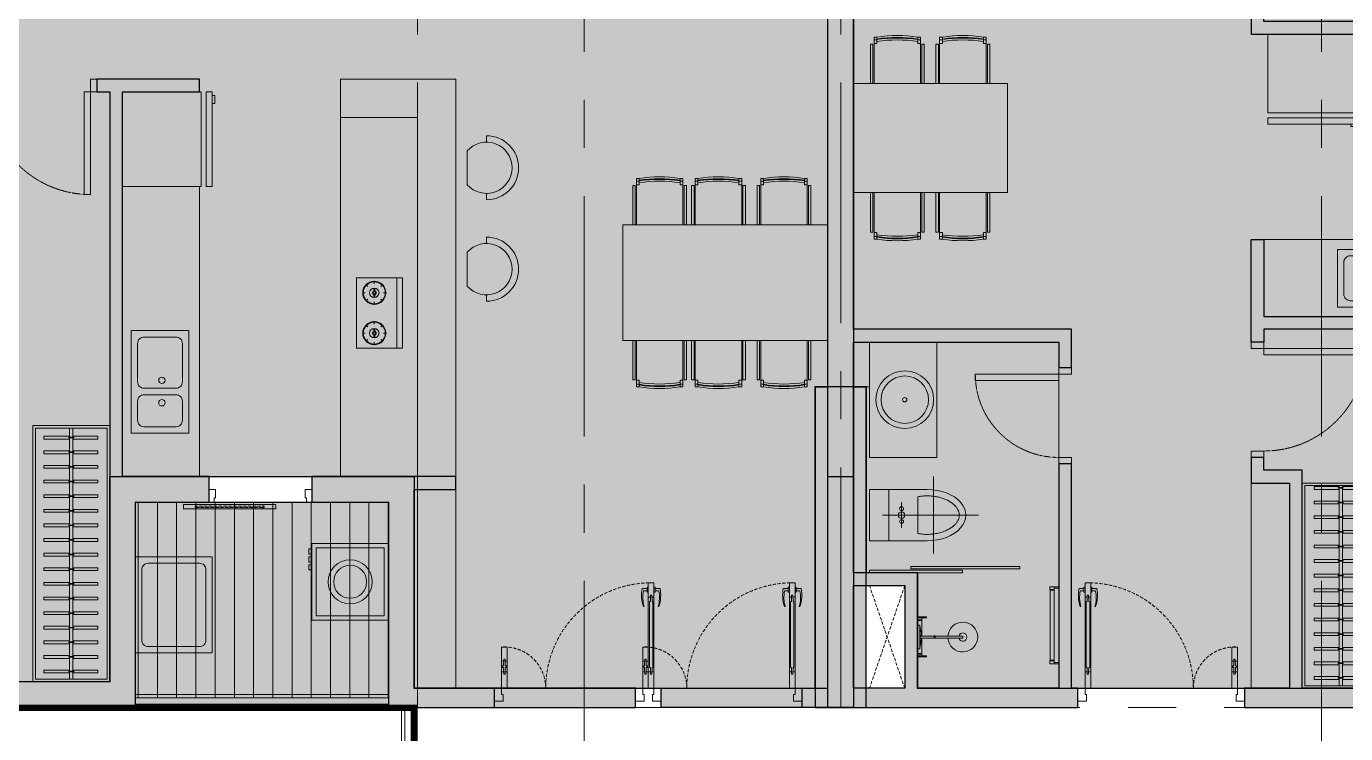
# Model space of a CAD drawing. Header units: millimetres. Extents: x -100356 to 314685, y 446 to 1273965.
# Drawn here: x 35891 to 46178, y 925546 to 931061 of the extents above; entities that cross this region are included whole.
import ezdxf
from ezdxf.enums import TextEntityAlignment as Align

# ---------------------------------------------------------------- set-up
doc = ezdxf.new("R2010")
doc.units = ezdxf.units.MM
for name, pattern in [('A1 - dp$0$DASHED2', [0.375, 0.25, -0.125]), ('A1 - dp$0$HIDDEN', [0.375, 0.25, -0.125]), ('A2 - dp$0$DASHED2', [0.375, 0.25, -0.125]), ('A2 - dp$0$HIDDEN', [0.375, 0.25, -0.125]), ('CENTER', [2, 1.25, -0.25, 0.25, -0.25]), ('Dash', [6, 3, -3])]:
    doc.linetypes.add(name, pattern=pattern)
for name, color, linetype, lineweight in [('$0$FURNITURE', 8, 'Continuous', 5), ('$0$TUONG 2', 2, 'Continuous', 35), ('@ color hatch', 7, 'Continuous', 13), ('@LOUVER', 35, 'Continuous', 13), ('A.Concrete', 7, 'Continuous', 25), ('A1 - dp$0$A.HACH 250', 250, 'Continuous', 5), ('A1 - dp$0$CUA', 5, 'Continuous', 9), ('A1 - dp$0$FURNITURE', 8, 'Continuous', 5), ('A1 - dp$0$TUONG 2', 2, 'Continuous', 25), ('A2 - dp$0$A.Door', 4, 'Continuous', 13), ('A2 - dp$0$A.HACH 250', 250, 'Continuous', 5), ('A2 - dp$0$CUA', 5, 'Continuous', 9), ('A2 - dp$0$FURNITURE', 8, 'Continuous', 5), ('A2 - dp$0$TUONG 2', 2, 'Continuous', 25), ('Hatch-wall', 251, 'Continuous', 5), ('LC.HA', 250, 'Continuous', 9), ('LGI', 250, 'CENTER', 9), ('luoicot', 30, 'Continuous', 13)]:
    doc.layers.add(name, color=color, linetype=linetype, lineweight=lineweight)
doc.layers.add('STR', color=7, linetype='Continuous')
doc.styles.add('arial_eng', font='ARIALNI.TTF')

# ---------------------------------------------------------------- blocks, each defined once
blk = doc.blocks.new('A1 - dp$0$A$C4168242D')
for points in [[(300, 750), (300, 0)], [(0, 400), (600, 400)], [(100, 350), (100, 50), (500, 50), (500, 350)], [(157, 276), (443, 276)], [(400, 150), (200, 150)]]:
    blk.add_lwpolyline(points)
for centre, radius in [((250, 150), 15), ((300, 150), 25), ((350, 150), 15)]:
    blk.add_circle(centre, radius)
blk.add_ellipse((300, 350), major_axis=(0, 300), ratio=0.666667, start_param=4.712389, end_param=7.853982)
blk.add_open_spline([(443, 276), (444, 283), (446, 291), (449, 313), (450, 328), (450, 356), (450, 370), (447, 399), (445, 413), (440, 440), (437, 453), (428, 478), (424, 490), (413, 512), (408, 522), (396, 540), (391, 547), (380, 560), (374, 566), (363, 576), (357, 580), (346, 588), (340, 591), (328, 595), (323, 597), (311, 599), (306, 600), (295, 600), (289, 600), (278, 597), (273, 596), (261, 591), (255, 588), (244, 581), (238, 577), (226, 567), (221, 561), (210, 548), (204, 541), (194, 525), (189, 517), (180, 499), (176, 489), (169, 469), (165, 459), (160, 437), (157, 426), (153, 404), (152, 392), (150, 369), (150, 357), (150, 333), (151, 321), (153, 298), (155, 287), (157, 276)], degree=3, knots=[4.428595, 4.428595, 4.428595, 4.428595, 4.521718, 4.521718, 4.681946, 4.681946, 4.842175, 4.842175, 5.002403, 5.002403, 5.162632, 5.162632, 5.32286, 5.32286, 5.483089, 5.483089, 5.615862, 5.615862, 5.748636, 5.748636, 5.88141, 5.88141, 6.014184, 6.014184, 6.146958, 6.146958, 6.279732, 6.279732, 6.412506, 6.412506, 6.545279, 6.545279, 6.678053, 6.678053, 6.810827, 6.810827, 6.943601, 6.943601, 7.076375, 7.076375, 7.209149, 7.209149, 7.341922, 7.341922, 7.474696, 7.474696, 7.60747, 7.60747, 7.740244, 7.740244, 7.873018, 7.873018, 8.005792, 8.005792, 8.137776, 8.137776, 8.137776, 8.137776])
blk = doc.blocks.new('A1 - dp$0$A$C588A0D6B')
for p, q in [((-122, -38), (123, -38)), ((-122, -59), (-122, -38)), ((123, -59), (-122, -59)), ((-11, -64), (-11, -211)), ((9, -65), (9, -211)), ((123, -38), (123, -59)), ((9, -211), (-11, -211)), ((9, -220), (-11, -220)), ((-11, -220), (-11, -507)), ((9, -220), (9, -507)), ((9, -507), (-11, -507))]:
    blk.add_line(p, q)
for points in [[(-178, -37), (-208, -37), (-208, -82), (-178, -82)], [(-208, -37), (-197, -37), (-197, -129), (-208, -129)], [(179, -37), (208, -37), (208, -82), (179, -82)], [(208, -37), (198, -37), (198, -129), (208, -129)]]:
    blk.add_lwpolyline(points, close=True)
blk.add_lwpolyline([(-11, -82), (-171, -82), (-171, -38), (172, -38), (172, -82), (9, -82)])
for centre, radius, start, end in [((0, 431), 505, 255.9943, 268.6524), ((0, 0), 65.5, 243.6552, 296.3448), ((0, 431), 505, 271.0236, 284.0057), ((-8, -215), 5.39, 127.2582, 232.7418), ((6, -215), 5.39, 307.2582, 52.7418), ((-1, -507), 155, 93.8501, 86.1499), ((-1, -507), 43, 104.0595, 75.9405)]:
    blk.add_arc(centre, radius, start, end)
blk = doc.blocks.new('A1 - dp$0$A$C487079A1')
for points in [[(34, 589), (34, 600), (0, 600), (0, 589)], [(68, 578), (68, 600), (34, 600), (34, 578)], [(34, 0), (34, 11), (0, 11), (0, 0)], [(68, 22), (68, 0), (34, 0), (34, 22)]]:
    blk.add_lwpolyline(points, close=True)
blk.add_lwpolyline([(34, 147), (34, 27), (67, 27), (67, 573), (34, 573), (34, 147)])
blk = doc.blocks.new('A1 - dp$0$A$C722D3D91')
at = {"ltscale": 0.07}
for radius in [225, 185, 17]:
    blk.add_circle((0, 0), radius, dxfattribs=at)
blk = doc.blocks.new('*U204')
for points in [[(-700, 100), (-750, 100), (-750, 0), (-700, 0)], [(-50, 0), (-100, 0), (-100, -650), (-50, -650)], [(0, 100), (-50, 100), (-50, 0), (0, 0)]]:
    blk.add_lwpolyline(points, close=True)
at = {"linetype": 'A1 - dp$0$HIDDEN'}
blk.add_arc((-50, 0), 650, 180, 270, dxfattribs=at)
blk = doc.blocks.new('A1 - dp$0$mb-tulanh700x735')
for p, q in [((279, 700), (279, 720)), ((279, 720), (340, 720)), ((340, 720), (340, 700)), ((368, 700), (-368, 700)), ((-368, 700), (-368, 651)), ((-368, 651), (368, 651)), ((340, 700), (279, 700)), ((368, 651), (368, 700)), ((368, 614), (-368, 614)), ((-368, 614), (-368, 0)), ((368, 0), (368, 614)), ((-368, 0), (368, 0))]:
    blk.add_line(p, q)
blk = doc.blocks.new('A1 - dp$0$crua 450x830')
at = {"layer": 'A1 - dp$0$FURNITURE'}
blk.add_lwpolyline([(400, 10), (-400, 10), (-400, 460), (400, 460)], close=True, dxfattribs=at)
blk.add_lwpolyline([(-400, 10), (400, 10), (400, 460)], dxfattribs=at)
for points in [[(-300, 60), (0, 60, 0.4142136), (50, 110), (50, 360, 0.4142136), (0, 410), (-300, 410, 0.4142136), (-350, 360), (-350, 110, 0.4142136)], [(100, 110), (100, 360, -0.4142136), (150, 410), (300, 410, -0.4142136), (350, 360), (350, 110, -0.4142136), (300, 60), (150, 60, -0.4142136)]]:
    blk.add_lwpolyline(points, format="xyb", close=True, dxfattribs=at)
for centre in [(-12.5, 250), (162.5, 250)]:
    blk.add_circle(centre, 25, dxfattribs=at)
blk = doc.blocks.new('*U43')
for points in [[(0, 600), (0, 0), (1600, 0), (1600, 600)], [(1580, 580), (1580, 20), (20, 20), (20, 580)]]:
    blk.add_lwpolyline(points, close=True)
at = {"ltscale": 6}
for points in [[(91, 313), (91, 515), (69, 515), (69, 313)], [(205, 313), (205, 515), (183, 515), (183, 313)], [(319, 313), (319, 515), (297, 515), (297, 313)], [(433, 313), (433, 515), (411, 515), (411, 313)], [(547, 313), (547, 515), (525, 515), (525, 313)], [(661, 313), (661, 515), (639, 515), (639, 313)], [(775, 313), (775, 515), (753, 515), (753, 313)], [(889, 313), (889, 515), (867, 515), (867, 313)], [(1003, 313), (1003, 515), (981, 515), (981, 313)], [(1117, 313), (1117, 515), (1095, 515), (1095, 313)], [(1231, 313), (1231, 515), (1209, 515), (1209, 313)], [(1345, 313), (1345, 515), (1323, 515), (1323, 313)], [(1459, 313), (1459, 515), (1437, 515), (1437, 313)], [(1573, 313), (1573, 515), (1551, 515), (1551, 313)], [(69, 287), (69, 92), (91, 92), (91, 287)], [(183, 287), (183, 92), (205, 92), (205, 287)], [(297, 287), (297, 92), (319, 92), (319, 287)], [(411, 287), (411, 92), (433, 92), (433, 287)], [(525, 287), (525, 92), (547, 92), (547, 287)], [(639, 287), (639, 92), (661, 92), (661, 287)], [(753, 287), (753, 92), (775, 92), (775, 287)], [(867, 287), (867, 92), (889, 92), (889, 287)], [(981, 287), (981, 92), (1003, 92), (1003, 287)], [(1095, 287), (1095, 92), (1117, 92), (1117, 287)], [(1209, 287), (1209, 92), (1231, 92), (1231, 287)], [(1323, 287), (1323, 92), (1345, 92), (1345, 287)], [(1437, 287), (1437, 92), (1459, 92), (1459, 287)], [(1551, 287), (1551, 92), (1573, 92), (1573, 287)]]:
    blk.add_lwpolyline(points, dxfattribs=at)
for points in [[(1580, 287), (1580, 313), (20, 313), (20, 287)], [(83, 319), (78, 319), (78, 280), (83, 280)], [(197, 319), (192, 319), (192, 280), (197, 280)], [(311, 319), (306, 319), (306, 280), (311, 280)], [(425, 319), (420, 319), (420, 280), (425, 280)], [(539, 319), (534, 319), (534, 280), (539, 280)], [(653, 319), (648, 319), (648, 280), (653, 280)], [(767, 319), (762, 319), (762, 280), (767, 280)], [(881, 319), (876, 319), (876, 280), (881, 280)], [(995, 319), (990, 319), (990, 280), (995, 280)], [(1109, 319), (1104, 319), (1104, 280), (1109, 280)], [(1223, 319), (1218, 319), (1218, 280), (1223, 280)], [(1337, 319), (1332, 319), (1332, 280), (1337, 280)], [(1451, 319), (1446, 319), (1446, 280), (1451, 280)], [(1565, 319), (1560, 319), (1560, 280), (1565, 280)]]:
    blk.add_lwpolyline(points, close=True, dxfattribs=at)
blk = doc.blocks.new('A1 - dp$0$A$C6E1257E0')
at = {"linetype": 'Continuous'}
blk.add_lwpolyline([(30.5, 0), (64.5, 0), (64.5, 8.5), (30.5, 8.5)], close=True, dxfattribs=at)
blk.add_lwpolyline([(39, 8.5), (39, 42.5, -0.1327536), (166.5, 34), (166.5, 29.75, 0.1152164), (56, 34), (56, 8.5)], format="xyb", dxfattribs=at)
blk = doc.blocks.new('A1 - dp$0$cua vao can ho')
at = {"layer": 'A1 - dp$0$A.HACH 250', "linetype": 'A1 - dp$0$DASHED2', "ltscale": 100}
for centre, radius, start, end in [((-78, 0), 822, 88.4513, 180), ((-1222, 0), 322, 0, 93.9546)]:
    blk.add_arc(centre, radius, start, end, dxfattribs=at)
at = {"layer": 'A1 - dp$0$CUA'}
for p, q in [((-100, 128), (-100, 711)), ((-56, 128), (-56, 711)), ((-1244, 128), (-1244, 210)), ((-1200, 128), (-1200, 210))]:
    blk.add_line(p, q, dxfattribs=at)
for points in [[(-56, 822), (-56, 804), (-56, 711), (-72, 711), (-73, 726), (-83, 726), (-83, 711), (-100, 711), (-100, 822)], [(-73, 726), (-71, 676), (-64, 676), (-64, 161), (-71, 161), (-73, 111), (-83, 111), (-83, 128), (-84, 161), (-92, 161), (-92, 676), (-84, 676), (-83, 726)], [(-1244, 321), (-1244, 304), (-1244, 210), (-1228, 210), (-1227, 226), (-1217, 226), (-1217, 210), (-1200, 210), (-1200, 321)], [(-1227, 226), (-1229, 176), (-1236, 176), (-1236, 161), (-1229, 161), (-1227, 111), (-1217, 111), (-1217, 128), (-1216, 161), (-1208, 161), (-1208, 176), (-1216, 176), (-1217, 226)], [(-1217, 128), (-1217, 111), (-1227, 111), (-1228, 128), (-1244, 128), (-1244, 1), (-1244, 0), (-1200, 0), (-1200, 11), (-1200, 128)], [(-83, 128), (-83, 111), (-73, 111), (-72, 128), (-56, 128), (-56, 1), (-56, 0), (-100, 0), (-100, 11), (-100, 128)], [(-1233, -50), (-1244, -50), (-1244, 0), (-1300, 0), (-1300, -100), (-1275, -100), (-1233, -100)], [(-67, -50), (-56, -50), (-56, 0), (0, 0), (0, -100), (-25, -100), (-67, -100)]]:
    blk.add_lwpolyline(points, close=True, dxfattribs=at)
blk.add_lwpolyline([(-1244, 0), (-56, 0)], dxfattribs=at)
at = {"layer": 'A1 - dp$0$CUA', "yscale": 1.111111111007631, "zscale": 1.111111111007631}
for p, xscale, rotation in [((-100, 822), -1.111111111007631, 89.99998306033208), ((-56, 822), 1.111111111007631, 269.9999830603322)]:
    blk.add_blockref('A1 - dp$0$A$C6E1257E0', p, dxfattribs=dict(at, xscale=xscale, rotation=rotation))
blk = doc.blocks.new('*U205')
for points in [[(-850, 100), (-900, 100), (-900, 0), (-850, 0)], [(-50, 0), (-100, 0), (-100, -800), (-50, -800)], [(0, 100), (-50, 100), (-50, 0), (0, 0)]]:
    blk.add_lwpolyline(points, close=True)
at = {"linetype": 'A1 - dp$0$HIDDEN'}
blk.add_arc((-50, 0), 800, 180, 270, dxfattribs=at)
blk = doc.blocks.new('A1 - dp$0$1012')
for p, q in [((397, 222), (71, 222)), ((71, 222), (71, 202)), ((397, 202), (397, 222)), ((397, 192), (13, 192)), ((13, 192), (13, 169)), ((52, 169), (13, 169)), ((36, 169), (36, 192)), ((52, 169), (67, 169)), ((67, 169), (67, 192)), ((71, 202), (397, 202)), ((397, -192), (397, 192)), ((52, -169), (13, -169)), ((13, -169), (13, -192)), ((13, -192), (397, -192)), ((36, -192), (36, -169)), ((52, -169), (67, -169)), ((67, -192), (67, -169)), ((71, -202), (397, -202)), ((71, -222), (71, -202)), ((397, -202), (397, -222)), ((397, -222), (71, -222))]:
    blk.add_line(p, q)
at = {"extrusion": (0, 0, -1)}
for centre, major_axis, start_param, end_param in [((1073, 0), (759, 759), 3.768877, 4.085105), ((1073, 0), (748, 748), 3.766561, 4.087421), ((1094, 0), (759, 759), 3.768877, 4.085105), ((1094, 0), (748, 748), 3.766561, 4.087421)]:
    blk.add_ellipse(centre, major_axis=major_axis, ratio=1, start_param=start_param, end_param=end_param, dxfattribs=at)
blk = doc.blocks.new('A1 - dp$0$ban an 4ng')
at = {"layer": 'A1 - dp$0$FURNITURE'}
blk.add_lwpolyline([(1200, 0), (0, 0), (0, -850), (1200, -850)], close=True, dxfattribs=at)
at = {"layer": 'A1 - dp$0$FURNITURE', "extrusion": (2.97971e-18, -2.13827e-28, -1), "xscale": 0.9444444444444446, "yscale": 0.9444444444444446, "zscale": -0.9444444444444446, "rotation": 270.0000000020186}
for p in [(-342, 375), (-853, 375)]:
    blk.add_blockref('A1 - dp$0$1012', p, dxfattribs=at)
at = {"layer": 'A1 - dp$0$FURNITURE', "xscale": 0.9444444444444446, "yscale": 0.9444444444444446, "zscale": 0.9444444444444446, "rotation": 90}
for p in [(342, -1225), (853, -1225)]:
    blk.add_blockref('A1 - dp$0$1012', p, dxfattribs=at)
blk = doc.blocks.new('2B1')
at = {"layer": '@ color hatch'}
h = blk.add_hatch(color=151, dxfattribs=at)
h.dxf.hatch_style = 1
h.paths.add_polyline_path([(150, 8700), (3100, 8700), (3100, 9800), (150, 9800)])
h.paths.add_polyline_path([(3300, 9600), (3300, 8500), (150, 8500), (150, 8300), (100, 8300), (100, 2500), (200, 2500), (200, 1050), (600, 1050), (600, 150), (7500, 150), (7500, 2500), (7600, 2500), (7600, 3550), (6500, 3550), (6500, 5600), (6100, 5600), (6100, 6400), (6400, 6400), (6400, 9600), (6300, 9600), (6300, 9600)])
h.paths.add_polyline_path([(7650, 3650), (6600, 3650), (6600, 6900), (7650, 6900)])
at = {"layer": 'Hatch-wall', "ltscale": 0.5}
h = blk.add_hatch(color=256, dxfattribs=at)
h.dxf.hatch_style = 1
h.paths.add_polyline_path([(1800, 1900), (1700, 1900), (1700, 150), (600, 150), (600, 1050), (100, 1050), (100, 2850), (1700, 2850), (1700, 2650), (1800, 2650), (1800, 2950), (100, 2950), (100, 8500), (550, 8500), (550, 8700), (100, 8700), (100, 9800), (-100, 9800), (-100, 0), (1850, 0), (1850, 150), (1800, 150)])
h.paths.add_polyline_path([(100, 150), (100, 950), (500, 950), (500, 150)], flags=16)
h = blk.add_hatch(color=256, dxfattribs=at)
h.dxf.hatch_style = 1
h.paths.add_polyline_path([(7600, 150), (3600, 150), (3600, 1750), (3600, 1850), (3300, 1850), (3300, 1950), (3200, 1950), (3200, 1850), (3200, 1750), (3500, 1750), (3500, 150), (3150, 150), (3150, 0), (7700, 0), (7700, 6300), (7650, 6300), (7650, 3650), (7600, 3650), (7550, 3650), (7550, 3550), (7600, 3550)])
h = blk.add_hatch(color=256, dxfattribs=at)
h.dxf.hatch_style = 1
h.paths.add_polyline_path([(3300, 2950), (3300, 2850), (3200, 2850), (3200, 3650), (3300, 3650), (3300, 3050), (6500, 3050), (6500, 3650), (6600, 3650), (6650, 3650), (6650, 3550), (6600, 3550), (6600, 3050), (6600, 2950)])
h.paths.add_polyline_path([(4300, 4750), (4300, 5550), (4200, 5550), (4200, 5350), (3300, 5350), (3300, 5450), (3200, 5450), (3200, 5250), (3300, 5250), (4200, 5250), (4200, 4750), (4200, 4650), (6500, 4650), (6500, 4550), (6600, 4550), (6600, 4750)])
at = {"layer": '@ color hatch', "color": 7, "linetype": 'Dash', "ltscale": 10, "const_width": 10}
blk.add_lwpolyline([(3300, 9600), (3300, 8500), (150, 8500), (150, 8300), (100, 8300), (100, 2500), (200, 2500), (200, 1050), (600, 1050), (600, 150), (7500, 150), (7500, 2500), (7600, 2500), (7600, 3550), (6500, 3550), (6500, 5600), (6100, 5600), (6100, 6400), (6400, 6400), (6400, 8300), (6300, 8300), (6300, 9600)], close=True, dxfattribs=at)
at = {"layer": '@LOUVER', "ltscale": 0.5, "elevation": 0}
blk.add_lwpolyline([(225, 2500), (100, 2500), (100, 2850), (225, 2850)], close=True, dxfattribs=at)
at = {"layer": 'A1 - dp$0$A.HACH 250', "linetype": 'A1 - dp$0$DASHED2', "ltscale": 100}
for p, q in [((500, 950), (225, 150, 0)), ((500, 150), (225, 950, 0))]:
    blk.add_line(p, q, dxfattribs=at)
at = {"layer": 'A1 - dp$0$CUA'}
blk.add_line((1700, 1900), (1700, 2650), dxfattribs=at)
for points in [[(950, 1070), (225, 1070), (225, 1050), (950, 1050)], [(546, 1080), (1396, 1080), (1396, 1100), (546, 1100)]]:
    blk.add_lwpolyline(points, close=True, dxfattribs=at)
at = {"layer": 'A1 - dp$0$FURNITURE'}
for points in [[(3300, 3650), (6500, 3650), (6500, 3050), (3300, 3050)], [(100, 2850), (750, 2850), (750, 1950), (225, 1950), (225, 2500), (100, 2500)], [(3200, 1750), (3500, 1750), (3500, 150), (3200, 150)], [(375, 1300), (225, 1300), (225, 1700), (375, 1700)]]:
    blk.add_lwpolyline(points, close=True, dxfattribs=at)
at = {"layer": 'A1 - dp$0$TUONG 2', "ltscale": 0.5}
for points in [[(-100, 0), (1850, 0), (1850, 150), (1800, 150), (1800, 1900), (1700, 1900), (1700, 150), (600, 150), (600, 1050), (100, 1050), (100, 2850), (1700, 2850), (1700, 2650), (1800, 2650), (1800, 2950), (100, 2950), (100, 8500), (550, 8500), (550, 8700), (100, 8700), (100, 9800), (0, 9800)], [(7700, 6300), (7650, 6300), (7650, 3650), (7600, 3650), (7550, 3650), (7550, 3550), (7600, 3550), (7600, 150), (3600, 150), (3600, 1750), (3600, 1850), (3300, 1850), (3300, 1950), (3200, 1950), (3200, 1850), (3200, 1750), (3500, 1750), (3500, 150), (3150, 150), (3150, 0), (7700, 0)], [(4300, 4750), (4300, 5550), (4200, 5550), (4200, 5350), (3300, 5350), (3300, 5450), (3200, 5450), (3200, 5250), (4200, 5250), (4200, 5250), (4200, 5250), (4200, 4750), (4200, 4650), (6500, 4650), (6500, 4550), (6600, 4550), (6600, 4750), (6600, 4750), (4300, 4750), (6100, 4750)]]:
    blk.add_lwpolyline(points, dxfattribs=at)
at = {"layer": 'A1 - dp$0$TUONG 2', "ltscale": 0.5, "elevation": 0}
blk.add_lwpolyline([(-100, 0), (-100, 9800), (0, 9800)], dxfattribs=at)
at = {"layer": 'A1 - dp$0$TUONG 2', "ltscale": 0.5}
for points in [[(3300, 2950), (3300, 2850), (3200, 2850), (3200, 3650), (3300, 3650), (3300, 3050), (6500, 3050), (6500, 3650), (6600, 3650), (6650, 3650), (6650, 3550), (6600, 3550), (6600, 3050), (6600, 2950)], [(100, 150), (100, 950), (500, 950), (500, 150)]]:
    blk.add_lwpolyline(points, close=True, dxfattribs=at)
at = {"layer": 'A1 - dp$0$CUA', "rotation": 90}
blk.add_blockref('*U205', (3300, 2850), dxfattribs=at)
at = {"layer": 'A1 - dp$0$CUA', "xscale": -1, "rotation": 270}
blk.add_blockref('*U204', (1700, 2650), dxfattribs=at)
at = {"layer": 'A1 - dp$0$FURNITURE', "extrusion": (2.97971e-18, -2.01948e-28, -1), "zscale": -1, "rotation": 180}
blk.add_blockref('A1 - dp$0$mb-tulanh700x735', (-3700, 5250), dxfattribs=at)
at = {"layer": 'A1 - dp$0$FURNITURE'}
blk.add_blockref('A1 - dp$0$ban an 4ng', (100, 4865), dxfattribs=at)
at = {"layer": 'A1 - dp$0$FURNITURE', "xscale": -1}
for name, p in [('A1 - dp$0$crua 450x830', (4274, 3112)), ('A1 - dp$0$A$C722D3D91', (500, 2400))]:
    blk.add_blockref(name, p, dxfattribs=at)
at = {"layer": 'A1 - dp$0$FURNITURE', "rotation": 270}
blk.add_blockref('A1 - dp$0$A$C4168242D', (325, 1800), dxfattribs=at)
at = {"layer": 'A1 - dp$0$FURNITURE', "xscale": -1, "rotation": 270}
blk.add_blockref('*U43', (3600, 150), dxfattribs=at)
at = {"layer": 'A1 - dp$0$FURNITURE', "extrusion": (-2.97971e-18, -2.01947e-28, -1), "xscale": -1, "zscale": -1, "rotation": 180}
blk.add_blockref('A1 - dp$0$A$C487079A1', (-1700, 941), dxfattribs=at)
at = {"layer": 'A1 - dp$0$FURNITURE', "extrusion": (-2.97971e-18, 2.15411e-27, -1), "xscale": -0.7500000000000027, "yscale": 0.7500000000000027, "zscale": -0.7500000000000027, "rotation": 270}
blk.add_blockref('A1 - dp$0$A$C588A0D6B', (-572, 550), dxfattribs=at)
at = {"layer": 'A1 - dp$0$TUONG 2', "xscale": -1}
blk.add_blockref('A1 - dp$0$cua vao can ho', (1850, 150), dxfattribs=at)
at = {"layer": 'A1 - dp$0$FURNITURE', "style": 'arial_eng'}
blk.add_attdef('AC', text='', height=300, dxfattribs=at).set_placement((7131, 6569, 0), align=Align.MIDDLE)
blk = doc.blocks.new('*U15')
at = {"layer": '$0$FURNITURE'}
for p, q in [((0, 100), (1500, 100)), ((0, 75), (1500, 75)), ((0, 25), (1500, 25)), ((0, 0), (1500, 0))]:
    blk.add_line(p, q, dxfattribs=at)
blk = doc.blocks.new('X-GRID')
at = {"layer": 'LGI', "ltscale": 1500}
for p, q in [((-13750, 49486.8), (-13750, -7272.6)), ((-8000, 49486.8), (-8000, -7272.6)), ((-10000, -7272.6), (-10000, 20900)), ((-6700, -7272.6), (-6700, 20900)), ((5008.8, 9600), (-57318.6, 9600))]:
    blk.add_line(p, q, dxfattribs=at)
blk = doc.blocks.new('A$C60262ED2')
at = {"layer": 'LC.HA'}
h = blk.add_hatch(color=256, dxfattribs=at)
h.dxf.hatch_style = 1
h.paths.add_polyline_path([(17609, 44384), (17209, 44384), (17209, 41884), (17609, 41884)])
at = {"layer": 'STR', "ltscale": 1000, "elevation": 0}
blk.add_lwpolyline([(17609, 44384), (17209, 44384), (17209, 41884), (17609, 41884)], close=True, dxfattribs=at)
at = {"rotation": 180}
blk.add_blockref('X-GRID', (7409, 51484, 0), dxfattribs=at)
blk = doc.blocks.new('column')
at = {"layer": 'luoicot', "ltscale": 0.5}
blk.add_blockref('A$C60262ED2', (-47109, -40384, 0), dxfattribs=at)
blk = doc.blocks.new('*U76')
at = {"layer": 'A2 - dp$0$FURNITURE'}
for points in [[(0, 600), (0, 0), (1999, 0), (1999, 600)], [(1979, 580), (1979, 20), (20, 20), (20, 580)]]:
    blk.add_lwpolyline(points, close=True, dxfattribs=at)
at = {"layer": 'A2 - dp$0$FURNITURE', "ltscale": 6}
for points in [[(91, 313), (91, 515), (69, 515), (69, 313)], [(205, 313), (205, 515), (183, 515), (183, 313)], [(319, 313), (319, 515), (297, 515), (297, 313)], [(433, 313), (433, 515), (411, 515), (411, 313)], [(547, 313), (547, 515), (525, 515), (525, 313)], [(661, 313), (661, 515), (639, 515), (639, 313)], [(775, 313), (775, 515), (753, 515), (753, 313)], [(889, 313), (889, 515), (867, 515), (867, 313)], [(1003, 313), (1003, 515), (981, 515), (981, 313)], [(1117, 313), (1117, 515), (1095, 515), (1095, 313)], [(1231, 313), (1231, 515), (1209, 515), (1209, 313)], [(1345, 313), (1345, 515), (1323, 515), (1323, 313)], [(1459, 313), (1459, 515), (1437, 515), (1437, 313)], [(1573, 313), (1573, 515), (1551, 515), (1551, 313)], [(1687, 313), (1687, 515), (1665, 515), (1665, 313)], [(1801, 313), (1801, 515), (1779, 515), (1779, 313)], [(1915, 313), (1915, 515), (1893, 515), (1893, 313)], [(69, 287), (69, 92), (91, 92), (91, 287)], [(183, 287), (183, 92), (205, 92), (205, 287)], [(297, 287), (297, 92), (319, 92), (319, 287)], [(411, 287), (411, 92), (433, 92), (433, 287)], [(525, 287), (525, 92), (547, 92), (547, 287)], [(639, 287), (639, 92), (661, 92), (661, 287)], [(753, 287), (753, 92), (775, 92), (775, 287)], [(867, 287), (867, 92), (889, 92), (889, 287)], [(981, 287), (981, 92), (1003, 92), (1003, 287)], [(1095, 287), (1095, 92), (1117, 92), (1117, 287)], [(1209, 287), (1209, 92), (1231, 92), (1231, 287)], [(1323, 287), (1323, 92), (1345, 92), (1345, 287)], [(1437, 287), (1437, 92), (1459, 92), (1459, 287)], [(1551, 287), (1551, 92), (1573, 92), (1573, 287)], [(1665, 287), (1665, 92), (1687, 92), (1687, 287)], [(1779, 287), (1779, 92), (1801, 92), (1801, 287)], [(1893, 287), (1893, 92), (1915, 92), (1915, 287)]]:
    blk.add_lwpolyline(points, dxfattribs=at)
for points in [[(1979, 287), (1979, 313), (20, 313), (20, 287)], [(83, 319), (78, 319), (78, 280), (83, 280)], [(197, 319), (192, 319), (192, 280), (197, 280)], [(311, 319), (306, 319), (306, 280), (311, 280)], [(425, 319), (420, 319), (420, 280), (425, 280)], [(539, 319), (534, 319), (534, 280), (539, 280)], [(653, 319), (648, 319), (648, 280), (653, 280)], [(767, 319), (762, 319), (762, 280), (767, 280)], [(881, 319), (876, 319), (876, 280), (881, 280)], [(995, 319), (990, 319), (990, 280), (995, 280)], [(1109, 319), (1104, 319), (1104, 280), (1109, 280)], [(1223, 319), (1218, 319), (1218, 280), (1223, 280)], [(1337, 319), (1332, 319), (1332, 280), (1337, 280)], [(1451, 319), (1446, 319), (1446, 280), (1451, 280)], [(1565, 319), (1560, 319), (1560, 280), (1565, 280)], [(1679, 319), (1674, 319), (1674, 280), (1679, 280)], [(1793, 319), (1788, 319), (1788, 280), (1793, 280)], [(1907, 319), (1902, 319), (1902, 280), (1907, 280)]]:
    blk.add_lwpolyline(points, close=True, dxfattribs=at)
blk = doc.blocks.new('*U75')
for points in [[(0, 100), (50, 100), (50, 0), (0, 0)], [(50, 0), (100, 0), (100, -800), (50, -800)], [(850, 100), (900, 100), (900, 0), (850, 0)]]:
    blk.add_lwpolyline(points, close=True)
at = {"linetype": 'A2 - dp$0$HIDDEN'}
blk.add_arc((50, 0), 800, 270, 0, dxfattribs=at)
blk = doc.blocks.new('A2 - dp$0$bep')
at = {"layer": 'A2 - dp$0$FURNITURE'}
for p, q in [((0, 358), (0, 0)), ((549, 358), (0, 358)), ((117, 290), (117, 313)), ((432, 290), (432, 313)), ((549, 0), (549, 358)), ((47, 220), (23, 220)), ((67, 269), (51, 286)), ((103, 224), (80, 224)), ((103, 216), (80, 216)), ((131, 224), (153, 224)), ((131, 216), (153, 216)), ((166, 269), (183, 286)), ((187, 220), (210, 220)), ((362, 220), (339, 220)), ((383, 269), (366, 286)), ((418, 224), (396, 224)), ((418, 216), (396, 216)), ((446, 224), (469, 224)), ((446, 216), (469, 216)), ((482, 269), (498, 286)), ((502, 220), (526, 220)), ((67, 170), (51, 153)), ((117, 149), (117, 126)), ((166, 170), (183, 153)), ((383, 170), (366, 153)), ((432, 149), (432, 126)), ((482, 170), (498, 153)), ((549, 45), (0, 45)), ((0, 0), (549, 0))]:
    blk.add_line(p, q, dxfattribs=at)
for centre, radius in [((117, 220), 90), ((432, 220), 90), ((117, 220), 85.5), ((117, 220), 36.9), ((117, 220), 14.7), ((117, 220), 8.24), ((432, 220), 85.5), ((432, 220), 36.9), ((432, 220), 14.7), ((432, 220), 8.24)]:
    blk.add_circle(centre, radius, dxfattribs=at)
blk = doc.blocks.new('*U410')
at = {"layer": 'A2 - dp$0$A.Door'}
for p, q in [((117, 380), (117, 900)), ((152, 900), (152, 380)), ((100, 40), (100, 760))]:
    blk.add_line(p, q, dxfattribs=at)
for points in [[(152, 1000), (152, 900), (140, 900), (140, 910), (130, 910), (130, 900), (117, 900), (117, 1000)], [(100, 800), (100, 760), (65, 760), (65, 750), (0, 750), (0, 800)], [(130, 380), (130, 370), (140, 370), (140, 380), (152, 380), (152, 280), (117, 280), (117, 380)], [(65, 50), (65, 40), (100, 40), (100, 0), (0, 0), (0, 50)]]:
    blk.add_lwpolyline(points, close=True, dxfattribs=at)
at = {"layer": 'A2 - dp$0$A.HACH 250', "linetype": 'A2 - dp$0$DASHED2'}
blk.add_lwpolyline([(130, 910), (140, 910), (140, 370), (130, 370)], close=True, dxfattribs=at)
blk = doc.blocks.new('A2 - dp$0$mb-tulanh700x735')
for p, q in [((279, 700), (279, 720)), ((279, 720), (340, 720)), ((340, 720), (340, 700)), ((368, 700), (-368, 700)), ((-368, 700), (-368, 651)), ((-368, 651), (368, 651)), ((340, 700), (279, 700)), ((368, 651), (368, 700)), ((368, 614), (-368, 614)), ((-368, 614), (-368, 0)), ((368, 0), (368, 614)), ((-368, 0), (368, 0))]:
    blk.add_line(p, q)
blk = doc.blocks.new('A2 - dp$0$crua 450x830')
at = {"layer": 'A2 - dp$0$FURNITURE'}
blk.add_lwpolyline([(400, 10), (-400, 10), (-400, 460), (400, 460)], close=True, dxfattribs=at)
blk.add_lwpolyline([(-400, 10), (400, 10), (400, 460)], dxfattribs=at)
for points in [[(-300, 60), (0, 60, 0.4142136), (50, 110), (50, 360, 0.4142136), (0, 410), (-300, 410, 0.4142136), (-350, 360), (-350, 110, 0.4142136)], [(100, 110), (100, 360, -0.4142136), (150, 410), (300, 410, -0.4142136), (350, 360), (350, 110, -0.4142136), (300, 60), (150, 60, -0.4142136)]]:
    blk.add_lwpolyline(points, format="xyb", close=True, dxfattribs=at)
for centre in [(-12.5, 250), (162.5, 250)]:
    blk.add_circle(centre, 25, dxfattribs=at)
blk = doc.blocks.new('A2 - dp$0$CT3 MBT 11-31$0$ghe bar')
at = {"layer": 'A2 - dp$0$FURNITURE'}
for p, q in [((-250, -250), (-200, -250)), ((200, -250), (250, -250)), ((-132, -400), (132, -400))]:
    blk.add_line(p, q, dxfattribs=at)
for radius, start, end in [(250, 0, 180), (200, 311.4096, 228.5904)]:
    blk.add_arc((0, -250), radius, start, end, dxfattribs=at)
blk = doc.blocks.new('A2 - dp$0$1012')
for p, q in [((397, 222), (71, 222)), ((71, 222), (71, 202)), ((397, 202), (397, 222)), ((397, 192), (13, 192)), ((13, 192), (13, 169)), ((52, 169), (13, 169)), ((36, 169), (36, 192)), ((52, 169), (67, 169)), ((67, 169), (67, 192)), ((71, 202), (397, 202)), ((397, -192), (397, 192)), ((52, -169), (13, -169)), ((13, -169), (13, -192)), ((13, -192), (397, -192)), ((36, -192), (36, -169)), ((52, -169), (67, -169)), ((67, -192), (67, -169)), ((71, -202), (397, -202)), ((71, -222), (71, -202)), ((397, -202), (397, -222)), ((397, -222), (71, -222))]:
    blk.add_line(p, q)
at = {"extrusion": (0, 0, -1)}
for centre, major_axis, start_param, end_param in [((1073, 0), (759, 759), 3.768877, 4.085105), ((1073, 0), (748, 748), 3.766561, 4.087421), ((1094, 0), (759, 759), 3.768877, 4.085105), ((1094, 0), (748, 748), 3.766561, 4.087421)]:
    blk.add_ellipse(centre, major_axis=major_axis, ratio=1, start_param=start_param, end_param=end_param, dxfattribs=at)
blk = doc.blocks.new('A2 - dp$0$ban an 6')
at = {"layer": 'A2 - dp$0$FURNITURE'}
blk.add_lwpolyline([(1600, 0), (0, 0), (0, -900), (1600, -900)], close=True, dxfattribs=at)
at = {"layer": 'A2 - dp$0$FURNITURE', "extrusion": (2.97971e-18, 2.40137e-28, -1), "xscale": 0.9444444444444444, "yscale": 0.9444444444444444, "zscale": -0.9444444444444444, "rotation": 270}
for p in [(-342, 375), (-853, 375), (-1312, 375)]:
    blk.add_blockref('A2 - dp$0$1012', p, dxfattribs=at)
at = {"layer": 'A2 - dp$0$FURNITURE', "xscale": 0.9444444444444444, "yscale": 0.9444444444444444, "zscale": 0.9444444444444444, "rotation": 90}
for p in [(342, -1275), (853, -1275), (1312, -1275)]:
    blk.add_blockref('A2 - dp$0$1012', p, dxfattribs=at)
blk = doc.blocks.new('*U411')
at = {"layer": 'A2 - dp$0$FURNITURE'}
for p, q in [((0, 100), (1975, 100)), ((0, 75), (1975, 75)), ((0, 25), (1975, 25)), ((0, 0), (1975, 0))]:
    blk.add_line(p, q, dxfattribs=at)
blk = doc.blocks.new('A2 - dp$0$MBMAYGIAT')
at = {"layer": 'A2 - dp$0$FURNITURE', "linetype": 'ByBlock'}
for points in [[(0, -350), (700, -350), (700, 350), (0, 350)], [(40, -310), (660, -310), (660, 310), (40, 310)], [(700, 253), (726, 253), (726, 300), (700, 300)], [(700, 180), (726, 180), (726, 228), (700, 228)], [(700, 108), (726, 108), (726, 155), (700, 155)]]:
    blk.add_lwpolyline(points, close=True, dxfattribs=at)
for radius in [200, 150]:
    blk.add_circle((350, 0), radius, dxfattribs=at)
blk = doc.blocks.new('3B1')
at = {"layer": '@ color hatch', "ltscale": 0.5}
h = blk.add_hatch(color=51, dxfattribs=at)
h.dxf.hatch_style = 1
h.paths.add_polyline_path([(9800, 300), (9800, 9300), (7500, 9300), (7500, 9400), (6300, 9400), (6300, 9400), (3425, 9400), (3425, 8500), (150, 8500), (150, 8300), (100, 8300), (100, 2500), (200, 2500), (200, 150), (3325, 150), (3325, 1800), (5700, 1800), (5700, 200), (7500, 200), (7500, 300)])
h.paths.add_polyline_path([(9100, 3200), (9100, 2700), (9800, 2700), (9800, 3200)])
h.paths.add_polyline_path([(3425, 1600), (5500, 1600), (5500, 0), (3425, 0)])
h.paths.add_polyline_path([(3225, 8700), (150, 8700), (150, 9600), (3225, 9600)])
at = {"layer": 'A2 - dp$0$A.HACH 250'}
h = blk.add_hatch(dxfattribs=at)
h.set_pattern_fill('_USER', color=256, scale=150, angle=270, pattern_type=0)
h.set_pattern_definition([(270, (231887.51, -60696.2), (150, -3e-14), [])])
h.paths.add_polyline_path([(5500, 74), (5500, 1600), (3500, 1600), (3500, 74)])
at = {"layer": 'Hatch-wall', "ltscale": 0.5}
h = blk.add_hatch(color=256, dxfattribs=at)
h.dxf.hatch_style = 1
h.paths.add_polyline_path([(3325, 6000), (3325, 8500), (2520, 8500), (2520, 8700), (3225, 8700), (3225, 9600), (3875, 9600), (3875, 9400), (3425, 9400), (3425, 6000), (5350, 6000), (5350, 5900), (3325, 5900)])
h.paths.add_polyline_path([(100, 150), (100, 8500), (720, 8500), (720, 8700), (100, 8700), (100, 9600), (-100, 9600), (-100, 0), (1400, 0), (1400, 150)])
h.paths.add_polyline_path([(3325, 150), (3325, 1700), (3000, 1700), (3000, 1800), (4125, 1800), (4125, 1600), (3525, 1600), (3525, 0), (3425, 0), (2700, 0), (2700, 150)])
h.paths.add_polyline_path([(5700, 4800), (5700, 200), (9800, 200), (9800, 500), (10000, 500), (10000, 0), (5500, 0), (5500, 1600), (4925, 1600), (4925, 1800), (5600, 1800), (5600, 4800), (5000, 4800), (5000, 4900), (5800, 4900), (5800, 4800)])
h.paths.add_polyline_path([(6900, 3200), (6900, 3300), (6800, 3300), (6800, 3100), (9800, 3100), (9800, 2600), (10000, 2600), (10000, 3400), (9800, 3400), (9800, 3200)])
h.paths.add_polyline_path([(10000, 6500), (7500, 6500), (7500, 5700), (7400, 5700), (7400, 5900), (7350, 5900), (7350, 6000), (7400, 6000), (7400, 6600), (9800, 6600), (9800, 7100), (10000, 7100)])
h.paths.add_polyline_path([(6300, 6000), (6300, 9400), (5975, 9400), (5975, 9600), (6400, 9600), (6400, 9600), (10000, 9600), (10000, 8800), (9800, 8800), (9800, 9400), (6400, 9400), (6400, 6000), (6450, 6000), (6450, 5900), (6250, 5900), (6250, 6000)])
h.paths.add_polyline_path([(6900, 4050), (6900, 4800), (7300, 4800), (9800, 4800), (9800, 4100), (10000, 4100), (10000, 5700), (9800, 5700), (9800, 4900), (7500, 4900), (7500, 4950), (7400, 4950), (7400, 4900), (6700, 4900), (6700, 4800), (6800, 4800), (6800, 4050)])
h.paths.add_polyline_path([(6900, 4800), (7200, 4800), (7200, 4800), (6900, 4800)], flags=16)
at = {"layer": '@ color hatch', "color": 7, "linetype": 'Dash', "ltscale": 10, "const_width": 10}
for points in [[(9800, 300), (9800, 2700), (9100, 2700), (9100, 3200), (9800, 3200), (9800, 9300), (7500, 9300), (7500, 9400), (6300, 9400), (6300, 9400), (3425, 9400), (3425, 8500), (150, 8500), (150, 8300), (100, 8300), (100, 2500), (200, 2500), (200, 150), (3325, 150), (3325, 1800), (5700, 1800), (5700, 200), (7500, 200), (7500, 300)], [(5500, 1600), (3525, 1600), (3525, 0), (5500, 0)]]:
    blk.add_lwpolyline(points, close=True, dxfattribs=at)
at = {"layer": '@ color hatch', "color": 250, "linetype": 'Dash', "ltscale": 10, "const_width": 10}
blk.add_lwpolyline([(3525, 1600), (5500, 1600), (5500, 0), (3525, 0)], close=True, dxfattribs=at)
at = {"layer": 'A1 - dp$0$FURNITURE'}
blk.add_lwpolyline([(3900, 4600), (3900, 4900), (3000, 4900), (3000, 1800), (3300, 1800), (3300, 4600), (3900, 4600)], dxfattribs=at)
for points in [[(3900, 4600), (3900, 1800), (3300, 1800), (3300, 4600)], [(5600, 1800), (5600, 4063), (5000, 4063), (5000, 1800)], [(3325, 150), (3000, 150), (3000, 1700), (3325, 1700)], [(4900, 425), (5500, 425), (5500, 1175), (4900, 1175)]]:
    blk.add_lwpolyline(points, close=True, dxfattribs=at)
blk.add_lwpolyline([(5000, 475), (5400, 475, 0.414214), (5450, 525), (5450, 1075, 0.414214), (5400, 1125), (5000, 1125, 0.414214), (4950, 1075), (4950, 525, 0.414214)], format="xyb", close=True, dxfattribs=at)
at = {"layer": 'A2 - dp$0$TUONG 2', "ltscale": 0.5, "elevation": 0}
blk.add_lwpolyline([(100, 150), (100, 8500), (720, 8500), (720, 8700), (100, 8700), (100, 9600), (-100, 9600), (-100, 0), (1400, 0), (1400, 150), (100, 150)], dxfattribs=at)
at = {"layer": 'A2 - dp$0$TUONG 2', "ltscale": 0.5}
for points in [[(5700, 4800), (5700, 200), (9800, 200), (9800, 500), (10000, 500), (10000, 0), (5500, 0), (5500, 1600), (4925, 1600), (4925, 1800), (5600, 1800), (5600, 4800), (5000, 4800), (5000, 4900), (5800, 4900), (5800, 4800), (5700, 4800)], [(3325, 150), (3325, 1700), (3000, 1700), (3000, 1800), (4125, 1800), (4125, 1600), (3525, 1600), (3525, 0), (3425, 0), (2700, 0), (2700, 150), (3325, 150)]]:
    blk.add_lwpolyline(points, dxfattribs=at)
at = {"layer": 'A1 - dp$0$FURNITURE', "extrusion": (-2.01957e-28, 2.97971e-18, -1), "xscale": -1.000000000000001, "zscale": -1.000000000000001, "rotation": 270}
blk.add_blockref('A2 - dp$0$mb-tulanh700x735', (-5600, 4432), dxfattribs=at)
at = {"layer": 'A1 - dp$0$FURNITURE', "xscale": -1.000000000000004}
for name, p, rotation in [('A2 - dp$0$CT3 MBT 11-31$0$ghe bar', (2512, 4209), 90), ('A2 - dp$0$CT3 MBT 11-31$0$ghe bar', (2512, 3418), 90), ('*U76', (5700, 200), 270)]:
    blk.add_blockref(name, p, dxfattribs=dict(at, rotation=rotation))
at = {"layer": 'A1 - dp$0$FURNITURE'}
blk.add_blockref('A2 - dp$0$ban an 6', (100, 3763), dxfattribs=at)
at = {"layer": 'A1 - dp$0$FURNITURE', "ltscale": 2, "xscale": -1.000000000000001, "rotation": 270}
blk.add_blockref('A2 - dp$0$bep', (3417, 2802), dxfattribs=at)
at = {"layer": 'A1 - dp$0$FURNITURE', "ltscale": 0.5, "xscale": -1.000000000000001, "rotation": 90}
blk.add_blockref('A2 - dp$0$crua 450x830', (5543, 2539), dxfattribs=at)
at = {"layer": 'A1 - dp$0$FURNITURE', "lineweight": 0, "extrusion": (-5.2756e-19, 5.65041e-18, -1), "xscale": -0.8571428571428482, "yscale": 0.8571428571428482, "zscale": -0.8571428571428482, "rotation": 1.693966640927705e-05}
blk.add_blockref('A2 - dp$0$MBMAYGIAT', (-3525, 980), dxfattribs=at)
at = {"layer": 'A1 - dp$0$TUONG 2', "xscale": -1}
blk.add_blockref('A1 - dp$0$cua vao can ho', (1400, 150), dxfattribs=at)
at = {"layer": 'A2 - dp$0$A.Door', "rotation": 270}
blk.add_blockref('*U410', (4125, 1700), dxfattribs=at)
at = {"layer": 'A2 - dp$0$CUA'}
blk.add_blockref('*U75', (5800, 4800), dxfattribs=at)
at = {"layer": 'A2 - dp$0$TUONG 2'}
blk.add_blockref('*U411', (3525, 0), dxfattribs=at)
at = {"color": 1, "ltscale": 0.5, "style": 'arial_eng'}
blk.add_attdef('AC', (4931, 1004, 0), '', height=300, rotation=180, dxfattribs=at)
blk = doc.blocks.new('3B1-b')
at = {"layer": '@ color hatch', "ltscale": 0.5}
h = blk.add_hatch(color=51, dxfattribs=at)
h.dxf.hatch_style = 1
h.paths.add_polyline_path([(6675, -9450), (9800, -9450), (9800, -7800), (6675, -7800)])
at = {"layer": 'Hatch-wall', "ltscale": 0.5}
h = blk.add_hatch(color=256, dxfattribs=at)
h.dxf.hatch_style = 1
h.paths.add_polyline_path([(6675, -7900), (7000, -7900), (7000, -7800), (6675, -7800)])
h = blk.add_hatch(color=256, dxfattribs=at)
h.dxf.hatch_style = 1
h.paths.add_polyline_path([(9700, -9600), (9700, -9450), (9900, -9450), (9900, -7800), (10100, -7800), (10100, -9600)])
h = blk.add_hatch(color=256, dxfattribs=at)
h.dxf.hatch_style = 1
h.paths.add_polyline_path([(6675, -9450), (6675, -9600), (8400, -9600), (8400, -9550), (8400, -9550), (8400, -9450)])
at = {"layer": '@ color hatch', "color": 250, "linetype": 'Dash', "ltscale": 10, "const_width": 10, "elevation": 0}
blk.add_lwpolyline([(9900, -7800), (9900, -9450), (6675, -9450), (6675, -7800)], dxfattribs=at)
at = {"layer": 'A1 - dp$0$FURNITURE', "elevation": 0}
blk.add_lwpolyline([(6675, -7800), (6700, -7800)], dxfattribs=at)
blk.add_lwpolyline([(6675, -9450), (7000, -9450), (7000, -7900), (6675, -7900)], close=True, dxfattribs=at)
at = {"layer": 'A1 - dp$0$TUONG 2', "ltscale": 0.5, "elevation": 0}
blk.add_lwpolyline([(6675, -7900), (7000, -7900), (7000, -7800), (6675, -7800)], close=True, dxfattribs=at)
at = {"layer": 'A1 - dp$0$TUONG 2', "ltscale": 0.5}
blk.add_lwpolyline([(9700, -9600), (9700, -9450), (9900, -9450), (9900, -7800), (10100, -7800), (10100, -9600)], close=True, dxfattribs=at)
at = {"layer": 'A2 - dp$0$TUONG 2', "ltscale": 0.5, "elevation": 0}
for points in [[(6675, -9450), (6675, -7900), (7000, -7900), (7000, -7800), (6675, -7800)], [(6675, -9600), (8400, -9600), (8400, -9450), (6675, -9450)]]:
    blk.add_lwpolyline(points, dxfattribs=at)
at = {"layer": 'A2 - dp$0$TUONG 2', "ltscale": 0.5}
for points in [[(10100, -7800), (10100, -9600), (9700, -9600), (9700, -9450), (9900, -9450)], [(9900, -9450), (9900, -7800)]]:
    blk.add_lwpolyline(points, dxfattribs=at)
at = {"layer": '$0$TUONG 2', "ltscale": 0.5, "xscale": -1}
blk.add_blockref('3B1', (10000, -9600, 0), dxfattribs=at)
at = {"layer": 'A1 - dp$0$TUONG 2'}
blk.add_blockref('A1 - dp$0$cua vao can ho', (9700, -9450, 0), dxfattribs=at)

msp = doc.modelspace()

# ---------------------------------------------------------------- linework, layer by layer
at = {"color": 3, "linetype": 'Dash', "ltscale": 30, "const_width": 50, "elevation": 0}
msp.add_lwpolyline([(46565.9, 916547.1), (43615.9, 916547.1), (43615.9, 916647.1), (42392, 916647.8), (42391.4, 914647), (35840.9, 914647), (35840.9, 914647), (32240.9, 914647), (32240.9, 924247), (38915.8, 924247), (38915.8, 925747), (32240.9, 925747), (32240.9, 935347), (42090.9, 935347), (42090.9, 935547), (48840.3, 935547)], dxfattribs=at)

# ---------------------------------------------------------------- block references
at = {"layer": '$0$TUONG 2', "color": 0, "ltscale": 0.5}
msp.add_blockref('2B1', (42240.7, 925750, 0), dxfattribs=at)
at = {"layer": '$0$TUONG 2', "rotation": 270}
msp.add_blockref('*U15', (38815.8, 925750, 0), dxfattribs=at)
at = {"layer": 'A.Concrete'}
msp.add_blockref('column', (71940.7, 924250, 0), dxfattribs=at)
at = {"layer": 'A1 - dp$0$TUONG 2'}
msp.add_blockref('3B1-b', (32240.7, 935350, 0), dxfattribs=at)

doc.saveas('drawing.dxf')
